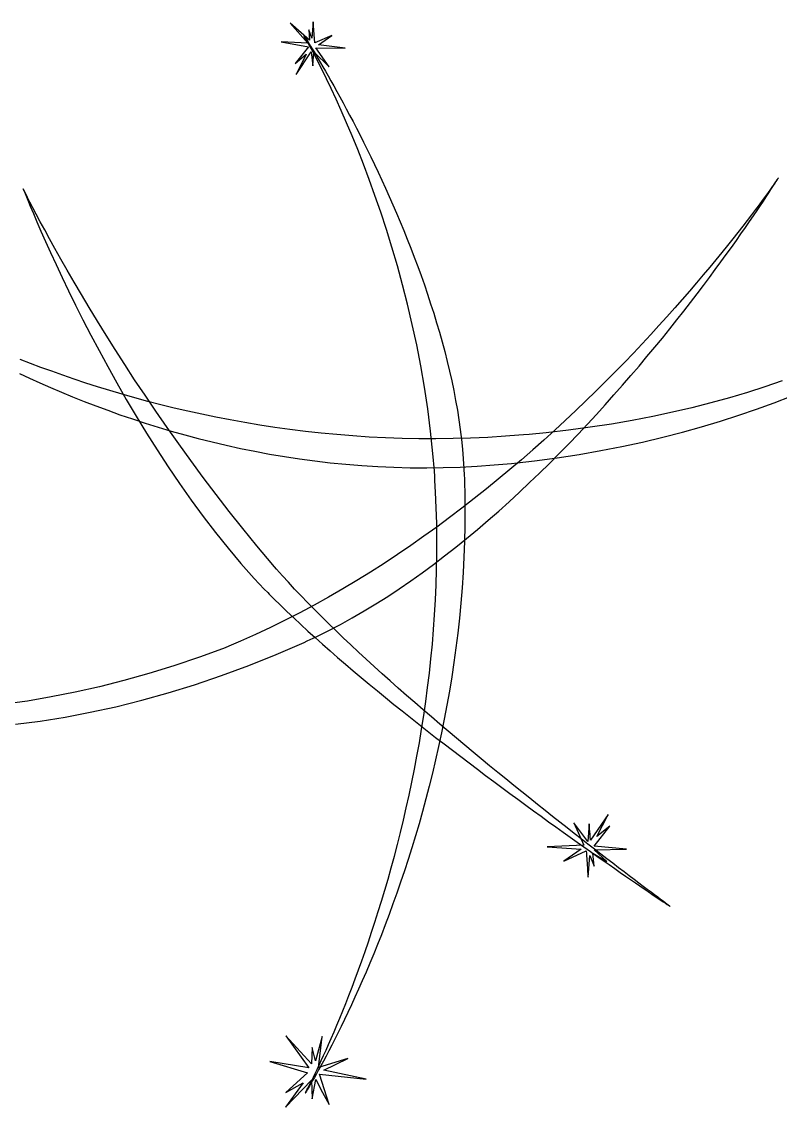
# Model space of a CAD drawing. Extents: x 0 to 4927, y 0 to 1434.
# Drawn here: x 887 to 1840, y 69 to 1434 of the extents above; entities that cross this region are included whole.
import ezdxf

# ---------------------------------------------------------------- set-up
doc = ezdxf.new("R2010")
doc.units = 0
doc.layers.get('0').update_dxf_attribs({"linetype": 'CONTINUOUS'})

msp = doc.modelspace()

# ---------------------------------------------------------------- linework, layer by layer
at = {"color": 0}
for p, q in [((1253.36, 1433.61), (1251.54, 1412.85)), ((1255.23, 1407.05), (1253.36, 1433.61)), ((1248.62, 1410.25), (1224.43, 1431.92)), ((1224.43, 1431.92), (1246.61, 1406.46)), ((1251.54, 1412.85), (1247.52, 1423.43)), ((1247.52, 1423.43), (1248.62, 1410.25)), ((1246.61, 1406.46), (1213.11, 1408.19)), ((1213.11, 1408.19), (1247.2, 1402.12)), ((1241.65, 1416.31), (1241.65, 1416.31)), ((1241.65, 1416.31), (1241.78, 1416.1)), ((1242.06, 1415.6), (1241.65, 1416.31)), ((1241.65, 1416.31), (1241.65, 1416.31)), ((1241.78, 1416.1), (1242.2, 1415.45)), ((1243.27, 1413.47), (1242.06, 1415.6)), ((1242.2, 1415.45), (1242.88, 1414.37)), ((1242.88, 1414.37), (1243.82, 1412.89)), ((1245.23, 1409.96), (1243.27, 1413.47)), ((1243.82, 1412.89), (1245.01, 1410.99)), ((1245.01, 1410.99), (1246.43, 1408.7)), ((1247.88, 1405.12), (1245.23, 1409.96)), ((1246.43, 1408.7), (1248.09, 1406.01)), ((1248.09, 1406.01), (1249.97, 1402.94)), ((1276.5, 1416.36), (1255.23, 1407.05)), ((1259.93, 1404.59), (1276.5, 1416.36)), ((1247.2, 1402.12), (1230.37, 1381.22)), ((1230.37, 1381.22), (1244.37, 1392.63)), ((1231.96, 1367.12), (1250.53, 1395.6)), ((1244.37, 1392.63), (1231.96, 1367.12)), ((1251.18, 1398.96), (1247.88, 1405.12)), ((1249.97, 1402.94), (1252.06, 1399.5)), ((1250.53, 1395.6), (1252.59, 1377.99)), ((1255.08, 1391.53), (1251.18, 1398.96)), ((1252.06, 1399.5), (1254.36, 1395.68)), ((1252.59, 1377.99), (1253.98, 1395.7)), ((1253.98, 1395.7), (1273.4, 1377.11)), ((1254.36, 1395.68), (1256.86, 1391.51)), ((1273.4, 1377.11), (1256.38, 1400.8)), ((1256.38, 1400.8), (1293.52, 1400.34)), ((1293.52, 1400.34), (1259.93, 1404.59)), ((1259.53, 1382.86), (1255.08, 1391.53)), ((1256.86, 1391.51), (1259.54, 1386.98)), ((1264.49, 1372.98), (1259.53, 1382.86)), ((1259.54, 1386.98), (1262.41, 1382.11)), ((1262.41, 1382.11), (1265.44, 1376.9)), ((1269.89, 1361.93), (1264.49, 1372.98)), ((1265.44, 1376.9), (1268.64, 1371.37)), ((1268.64, 1371.37), (1271.99, 1365.51)), ((1271.99, 1365.51), (1275.48, 1359.33)), ((1275.69, 1349.73), (1269.89, 1361.93)), ((1275.48, 1359.33), (1279.11, 1352.86)), ((1279.11, 1352.86), (1282.87, 1346.08)), ((1281.86, 1336.44), (1275.69, 1349.73)), ((1282.87, 1346.08), (1286.74, 1339.02)), ((1286.74, 1339.02), (1290.73, 1331.67)), ((1288.32, 1322.07), (1281.86, 1336.44)), ((1290.73, 1331.67), (1294.81, 1324.05)), ((1294.81, 1324.05), (1298.99, 1316.16)), ((1295.04, 1306.67), (1288.32, 1322.07)), ((1298.99, 1316.16), (1303.26, 1308.02)), ((1301.96, 1290.26), (1295.04, 1306.67)), ((1303.26, 1308.02), (1307.59, 1299.62)), ((1307.59, 1299.62), (1312, 1290.98)), ((1309.05, 1272.89), (1301.96, 1290.26)), ((1312, 1290.98), (1316.46, 1282.1)), ((1316.23, 1254.57), (1309.05, 1272.89)), ((1316.46, 1282.1), (1320.97, 1273)), ((1320.97, 1273), (1325.52, 1263.68)), ((1325.52, 1263.68), (1330.11, 1254.15)), ((1323.48, 1235.36), (1316.23, 1254.57)), ((1330.11, 1254.15), (1334.72, 1244.41)), ((1334.72, 1244.41), (1339.34, 1234.48)), ((1330.74, 1215.28), (1323.48, 1235.36)), ((1339.34, 1234.48), (1343.96, 1224.36)), ((1832.37, 1230.04), (1830.14, 1226.88)), ((1830.6, 1226.53), (1832.69, 1229.8)), ((1834.21, 1232.67), (1832.37, 1230.04)), ((1832.69, 1229.8), (1834.41, 1232.51)), ((1835.65, 1234.73), (1834.21, 1232.67)), ((1834.41, 1232.51), (1835.76, 1234.64)), ((1836.68, 1236.23), (1835.65, 1234.73)), ((1835.76, 1234.64), (1836.73, 1236.19)), ((1837.3, 1237.14), (1836.68, 1236.23)), ((1836.73, 1236.19), (1837.31, 1237.13)), ((1837.51, 1237.44), (1837.3, 1237.14)), ((1837.31, 1237.13), (1837.51, 1237.44)), ((1837.51, 1237.44), (1837.51, 1237.44)), ((1837.51, 1237.44), (1837.51, 1237.44)), ((889.088, 1223.53), (889.088, 1223.53)), ((889.088, 1223.53), (889.448, 1222.6)), ((889.427, 1222.83), (889.088, 1223.53)), ((889.088, 1223.53), (889.088, 1223.53)), ((890.446, 1220.77), (889.427, 1222.83)), ((889.448, 1222.6), (890.524, 1219.88)), ((892.136, 1217.39), (890.446, 1220.77)), ((890.524, 1219.88), (892.302, 1215.45)), ((894.489, 1212.73), (892.136, 1217.39)), ((892.302, 1215.45), (894.768, 1209.39)), ((1337.96, 1194.37), (1330.74, 1215.28)), ((1343.96, 1224.36), (1348.59, 1214.06)), ((1821.07, 1214.3), (1817.28, 1209.12)), ((1824.48, 1218.99), (1821.07, 1214.3)), ((1822.17, 1213.57), (1825.34, 1218.4)), ((1827.51, 1223.19), (1824.48, 1218.99)), ((1825.34, 1218.4), (1828.15, 1222.73)), ((1830.14, 1226.88), (1827.51, 1223.19)), ((1828.15, 1222.73), (1830.6, 1226.53)), ((897.498, 1206.85), (894.489, 1212.73)), ((894.768, 1209.39), (897.915, 1201.78)), ((901.153, 1199.79), (897.498, 1206.85)), ((897.915, 1201.78), (901.725, 1192.71)), ((1348.59, 1214.06), (1353.2, 1203.59)), ((1353.2, 1203.59), (1357.8, 1192.95)), ((1813.1, 1203.49), (1808.55, 1197.41)), ((1810.59, 1196.2), (1814.79, 1202.45)), ((1817.28, 1209.12), (1813.1, 1203.49)), ((1814.79, 1202.45), (1818.65, 1208.25)), ((1818.65, 1208.25), (1822.17, 1213.57)), ((905.45, 1191.6), (901.153, 1199.79)), ((901.725, 1192.71), (906.191, 1182.26)), ((910.385, 1182.31), (905.45, 1191.6)), ((1345.09, 1172.66), (1337.96, 1194.37)), ((1357.8, 1192.95), (1362.36, 1182.16)), ((1803.63, 1190.89), (1798.33, 1183.95)), ((1801.18, 1182.38), (1806.05, 1189.5)), ((1808.55, 1197.41), (1803.63, 1190.89)), ((1806.05, 1189.5), (1810.59, 1196.2)), ((906.191, 1182.26), (911.303, 1170.52)), ((915.945, 1171.99), (910.385, 1182.31)), ((1362.36, 1182.16), (1366.89, 1171.22)), ((1792.67, 1176.62), (1786.65, 1168.9)), ((1790.47, 1166.95), (1795.98, 1174.86)), ((1798.33, 1183.95), (1792.67, 1176.62)), ((1795.98, 1174.86), (1801.18, 1182.38)), ((911.303, 1170.52), (917.046, 1157.56)), ((922.122, 1160.67), (915.945, 1171.99)), ((928.917, 1148.4), (922.122, 1160.67)), ((1352.08, 1150.18), (1345.09, 1172.66)), ((1366.89, 1171.22), (1371.37, 1160.13)), ((1371.37, 1160.13), (1375.79, 1148.92)), ((1780.27, 1160.81), (1773.53, 1152.36)), ((1786.65, 1168.9), (1780.27, 1160.81)), ((1784.63, 1158.66), (1790.47, 1166.95)), ((917.046, 1157.56), (923.406, 1143.48)), ((936.315, 1135.23), (928.917, 1148.4)), ((1358.88, 1126.97), (1352.08, 1150.18)), ((1375.79, 1148.92), (1380.16, 1137.57)), ((1773.53, 1152.36), (1766.44, 1143.57)), ((1772.04, 1141.03), (1778.49, 1150.01)), ((1778.49, 1150.01), (1784.63, 1158.66)), ((923.406, 1143.48), (930.374, 1128.34)), ((944.312, 1121.21), (936.315, 1135.23)), ((1380.16, 1137.57), (1384.45, 1126.11)), ((1759.01, 1134.46), (1751.23, 1125.04)), ((1766.44, 1143.57), (1759.01, 1134.46)), ((1765.28, 1131.72), (1772.04, 1141.03)), ((930.374, 1128.34), (937.937, 1112.24)), ((952.899, 1106.37), (944.312, 1121.21)), ((1365.45, 1103.07), (1358.88, 1126.97)), ((1384.45, 1126.11), (1388.66, 1114.54)), ((1751.23, 1125.04), (1743.11, 1115.33)), ((1750.89, 1112.2), (1758.23, 1122.1)), ((1758.23, 1122.1), (1765.28, 1131.72)), ((937.937, 1112.24), (946.087, 1095.27)), ((962.071, 1090.77), (952.899, 1106.37)), ((1388.66, 1114.54), (1392.78, 1102.88)), ((1734.65, 1105.34), (1725.86, 1095.08)), ((1743.11, 1115.33), (1734.65, 1105.34)), ((1743.26, 1102.01), (1750.89, 1112.2)), ((946.087, 1095.27), (954.807, 1077.5)), ((1371.73, 1078.5), (1365.45, 1103.07)), ((1392.78, 1102.88), (1396.8, 1091.11)), ((1725.86, 1095.08), (1716.74, 1084.58)), ((1727.15, 1080.9), (1735.34, 1091.58)), ((1735.34, 1091.58), (1743.26, 1102.01)), ((971.818, 1074.46), (962.071, 1090.77)), ((1377.68, 1053.3), (1371.73, 1078.5)), ((1396.8, 1091.11), (1400.71, 1079.26)), ((1400.71, 1079.26), (1404.51, 1067.33)), ((1716.74, 1084.58), (1707.3, 1073.85)), ((1718.68, 1069.99), (1727.15, 1080.9)), ((954.807, 1077.5), (964.085, 1059.01)), ((982.137, 1057.47), (971.818, 1074.46)), ((1404.51, 1067.33), (1408.19, 1055.33)), ((1707.3, 1073.85), (1697.53, 1062.9)), ((1709.95, 1058.88), (1718.68, 1069.99)), ((964.085, 1059.01), (973.917, 1039.89)), ((993.017, 1039.86), (982.137, 1057.47)), ((1383.24, 1027.51), (1377.68, 1053.3)), ((1408.19, 1055.33), (1411.73, 1043.27)), ((1687.44, 1051.75), (1677.04, 1040.41)), ((1697.53, 1062.9), (1687.44, 1051.75)), ((1700.95, 1047.58), (1709.95, 1058.88)), ((973.917, 1039.89), (984.282, 1020.23)), ((1004.45, 1021.67), (993.017, 1039.86)), ((1411.73, 1043.27), (1415.13, 1031.15)), ((1677.04, 1040.41), (1666.33, 1028.91)), ((1691.69, 1036.1), (1700.95, 1047.58)), ((1388.37, 1001.16), (1383.24, 1027.51)), ((1415.13, 1031.15), (1418.39, 1018.99)), ((1666.33, 1028.91), (1655.3, 1017.25)), ((1672.42, 1012.7), (1682.18, 1024.47)), ((1682.18, 1024.47), (1691.69, 1036.1)), ((984.282, 1020.23), (995.172, 1000.1)), ((1016.44, 1002.95), (1004.45, 1021.67)), ((1418.39, 1018.99), (1421.48, 1006.79)), ((1655.3, 1017.25), (1643.98, 1005.45)), ((1662.42, 1000.8), (1672.42, 1012.7)), ((898.006, 1004.21), (885.176, 1009.21)), ((911.2, 999.222), (898.006, 1004.21)), ((924.747, 994.248), (911.2, 999.222)), ((995.172, 1000.1), (1006.58, 979.593)), ((1028.96, 983.742), (1016.44, 1002.95)), ((1393.02, 974.277), (1388.37, 1001.16)), ((1421.48, 1006.79), (1424.4, 994.551)), ((1643.98, 1005.45), (1632.35, 993.525)), ((1652.17, 988.79), (1662.42, 1000.8)), ((884.135, 991.609), (896.828, 985.689)), ((896.828, 985.689), (909.874, 979.777)), ((938.646, 989.309), (924.747, 994.248)), ((952.892, 984.409), (938.646, 989.309)), ((967.479, 979.562), (952.892, 984.409)), ((1042.02, 964.096), (1028.96, 983.742)), ((1424.4, 994.551), (1427.15, 982.292)), ((1427.15, 982.292), (1429.71, 970.019)), ((1632.35, 993.525), (1620.43, 981.495)), ((1641.69, 976.69), (1652.17, 988.79)), ((909.874, 979.777), (923.265, 973.885)), ((923.265, 973.885), (936.992, 968.033)), ((982.405, 974.778), (967.479, 979.562)), ((997.663, 970.072), (982.405, 974.778)), ((1013.24, 965.458), (997.663, 970.072)), ((1006.58, 979.593), (1018.48, 958.79)), ((1397.14, 946.901), (1393.02, 974.277)), ((1429.71, 970.019), (1432.08, 957.739)), ((1608.21, 969.37), (1595.71, 957.171)), ((1620.43, 981.495), (1608.21, 969.37)), ((1630.98, 964.516), (1641.69, 976.69)), ((1820.6, 974.845), (1798.52, 967.796)), ((1842.12, 982.186), (1820.6, 974.845)), ((936.992, 968.033), (951.057, 962.226)), ((951.057, 962.226), (965.447, 956.483)), ((965.447, 956.483), (980.161, 950.814)), ((1029.15, 960.938), (1013.24, 965.458)), ((1018.48, 958.79), (1030.88, 937.768)), ((1045.37, 956.532), (1029.15, 960.938)), ((1055.6, 944.055), (1042.02, 964.096)), ((1061.9, 952.25), (1045.37, 956.532)), ((1432.08, 957.739), (1434.25, 945.459)), ((1595.71, 957.171), (1582.91, 944.908)), ((1620.04, 952.285), (1630.98, 964.516)), ((1775.88, 961.055), (1752.66, 954.641)), ((1798.52, 967.796), (1775.88, 961.055)), ((1831.98, 954.775), (1853.3, 963.108)), ((980.161, 950.814), (995.197, 945.236)), ((995.197, 945.236), (1010.54, 939.761)), ((1069.71, 923.667), (1055.6, 944.055)), ((1078.75, 948.101), (1061.9, 952.25)), ((1095.89, 944.1), (1078.75, 948.101)), ((1113.33, 940.255), (1095.89, 944.1)), ((1400.68, 919.067), (1397.14, 946.901)), ((1434.25, 945.459), (1436.21, 933.185)), ((1582.91, 944.908), (1569.84, 932.6)), ((1608.88, 940.012), (1620.04, 952.285)), ((1704.51, 942.859), (1679.55, 937.521)), ((1728.88, 948.57), (1704.51, 942.859)), ((1752.66, 954.641), (1728.88, 948.57)), ((1787.66, 938.974), (1810.1, 946.725)), ((1810.1, 946.725), (1831.98, 954.775)), ((1010.54, 939.761), (1026.2, 934.406)), ((1026.2, 934.406), (1042.15, 929.178)), ((1030.88, 937.768), (1043.75, 916.619)), ((1042.15, 929.178), (1058.4, 924.098)), ((1131.07, 936.579), (1113.33, 940.255)), ((1149.09, 933.083), (1131.07, 936.579)), ((1167.39, 929.785), (1149.09, 933.083)), ((1185.98, 926.684), (1167.39, 929.785)), ((1436.21, 933.185), (1437.95, 920.93)), ((1569.84, 932.6), (1556.48, 920.26)), ((1585.92, 915.405), (1597.51, 927.714)), ((1597.51, 927.714), (1608.88, 940.012)), ((1627.86, 928.038), (1601.11, 923.929)), ((1654, 932.575), (1627.86, 928.038)), ((1679.55, 937.521), (1654, 932.575)), ((1741.06, 924.451), (1764.64, 931.545)), ((1764.64, 931.545), (1787.66, 938.974)), ((1043.75, 916.619), (1057.08, 895.417)), ((1058.4, 924.098), (1074.95, 919.177)), ((1084.32, 902.981), (1069.71, 923.667)), ((1074.95, 919.177), (1091.78, 914.425)), ((1091.78, 914.425), (1108.89, 909.86)), ((1204.84, 923.801), (1185.98, 926.684)), ((1223.96, 921.149), (1204.84, 923.801)), ((1243.35, 918.732), (1223.96, 921.149)), ((1263, 916.566), (1243.35, 918.732)), ((1282.9, 914.661), (1263, 916.566)), ((1303.06, 913.028), (1282.9, 914.661)), ((1403.59, 890.81), (1400.68, 919.067)), ((1437.95, 920.93), (1439.45, 908.696)), ((1517.21, 914.308), (1511.62, 913.828)), ((1524.36, 914.926), (1517.21, 914.308)), ((1545.79, 917.046), (1524.36, 914.926)), ((1556.48, 920.26), (1542.86, 907.902)), ((1573.76, 920.26), (1545.79, 917.046)), ((1601.11, 923.929), (1573.76, 920.26)), ((1574.13, 903.108), (1585.92, 915.405)), ((1692.14, 911.338), (1716.89, 917.709)), ((1716.89, 917.709), (1741.06, 924.451)), ((1099.45, 882.036), (1084.32, 902.981)), ((1108.89, 909.86), (1126.28, 905.492)), ((1126.28, 905.492), (1143.94, 901.34)), ((1143.94, 901.34), (1161.86, 897.41)), ((1323.45, 911.684), (1303.06, 913.028)), ((1344.09, 910.632), (1323.45, 911.684)), ((1364.96, 909.895), (1344.09, 910.632)), ((1386.06, 909.472), (1364.96, 909.895)), ((1407.38, 909.384), (1386.06, 909.472)), ((1428.93, 909.638), (1407.38, 909.384)), ((1450.69, 910.244), (1428.93, 909.638)), ((1439.45, 908.696), (1440.73, 896.493)), ((1472.66, 911.218), (1450.69, 910.244)), ((1494.83, 912.569), (1472.66, 911.218)), ((1511.62, 913.828), (1494.83, 912.569)), ((1542.86, 907.902), (1528.95, 895.548)), ((1562.14, 890.834), (1574.13, 903.108)), ((1640.85, 899.777), (1666.79, 905.355)), ((1666.79, 905.355), (1692.14, 911.338)), ((1057.08, 895.417), (1070.87, 874.254)), ((1161.86, 897.41), (1180.05, 893.724)), ((1180.05, 893.724), (1198.48, 890.291)), ((1198.48, 890.291), (1217.18, 887.127)), ((1217.18, 887.127), (1236.11, 884.245)), ((1405.35, 869.329), (1403.59, 890.81)), ((1440.73, 896.493), (1441.75, 884.333)), ((1528.95, 895.548), (1514.79, 883.207)), ((1549.95, 878.604), (1562.14, 890.834)), ((1559.42, 885.649), (1587.17, 889.903)), ((1587.17, 889.903), (1614.32, 894.62)), ((1614.32, 894.62), (1640.85, 899.777)), ((1070.87, 874.254), (1085.11, 853.207)), ((1115.06, 860.884), (1099.45, 882.036)), ((1236.11, 884.245), (1255.28, 881.655)), ((1255.28, 881.655), (1274.68, 879.373)), ((1274.68, 879.373), (1294.32, 877.418)), ((1294.32, 877.418), (1314.17, 875.796)), ((1314.17, 875.796), (1334.25, 874.522)), ((1334.25, 874.522), (1354.53, 873.615)), ((1354.53, 873.615), (1375.03, 873.083)), ((1395.72, 872.942), (1416.61, 873.203)), ((1416.61, 873.203), (1437.7, 873.887)), ((1437.7, 873.887), (1458.97, 874.998)), ((1441.75, 884.333), (1442.53, 872.215)), ((1458.97, 874.998), (1480.42, 876.558)), ((1480.42, 876.558), (1496.65, 878.015)), ((1496.65, 878.015), (1502.05, 878.572)), ((1514.79, 883.207), (1500.35, 870.899)), ((1502.05, 878.572), (1509.3, 879.323)), ((1509.3, 879.323), (1531.04, 881.863)), ((1531.04, 881.863), (1559.42, 885.649)), ((1537.56, 866.429), (1549.95, 878.604)), ((1131.17, 839.572), (1115.06, 860.884)), ((1375.03, 873.083), (1395.72, 872.942)), ((1405.82, 862.161), (1405.35, 869.329)), ((1406.14, 857.201), (1405.82, 862.161)), ((1442.53, 872.215), (1442.94, 863.17)), ((1442.94, 863.17), (1443.04, 860.153)), ((1443.04, 860.153), (1443.2, 855.109)), ((1500.35, 870.899), (1485.66, 858.636)), ((1524.99, 854.329), (1537.56, 866.429)), ((1085.11, 853.207), (1099.77, 832.362)), ((1406.96, 842.313), (1406.14, 857.201)), ((1443.2, 855.109), (1443.55, 839.964)), ((1470.71, 846.437), (1455.5, 834.312)), ((1485.66, 858.636), (1470.71, 846.437)), ((1512.25, 842.324), (1524.99, 854.329)), ((1099.77, 832.362), (1114.86, 811.805)), ((1147.76, 818.145), (1131.17, 839.572)), ((1407.78, 822.579), (1406.96, 842.313)), ((1455.5, 834.312), (1440.05, 822.283)), ((1443.55, 839.964), (1443.73, 819.912)), ((1499.32, 830.421), (1512.25, 842.324)), ((1408.31, 802.968), (1407.78, 822.579)), ((1440.05, 822.283), (1424.35, 810.359)), ((1443.73, 819.912), (1443.59, 800.008)), ((1472.94, 807.014), (1486.21, 818.646)), ((1486.21, 818.646), (1499.32, 830.421)), ((1114.86, 811.805), (1130.35, 791.612)), ((1164.83, 796.646), (1147.76, 818.145)), ((1424.35, 810.359), (1408.41, 798.558)), ((1459.51, 795.539), (1472.94, 807.014)), ((1130.35, 791.612), (1146.23, 771.874)), ((1182.37, 775.127), (1164.83, 796.646)), ((1408.41, 798.558), (1392.22, 786.899)), ((1408.54, 783.481), (1408.31, 802.968)), ((1443.59, 800.008), (1443.16, 780.256)), ((1445.92, 784.236), (1459.51, 795.539)), ((1392.22, 786.899), (1375.81, 775.395)), ((1408.5, 764.127), (1408.54, 783.481)), ((1432.17, 773.123), (1445.92, 784.236)), ((1443.16, 780.256), (1442.43, 760.659)), ((1146.23, 771.874), (1162.5, 752.669)), ((1195.83, 758.973), (1182.37, 775.127)), ((1359.15, 764.06), (1342.28, 752.909)), ((1375.81, 775.395), (1359.15, 764.06)), ((1408.18, 744.915), (1408.5, 764.127)), ((1418.27, 762.222), (1432.17, 773.123)), ((1162.5, 752.669), (1179.14, 734.081)), ((1200.37, 753.629), (1195.83, 758.973)), ((1202.09, 751.604), (1200.37, 753.629)), ((1207.31, 745.571), (1202.09, 751.604)), ((1342.28, 752.909), (1325.17, 741.959)), ((1390.05, 741.101), (1404.23, 751.54)), ((1404.23, 751.54), (1418.27, 762.222)), ((1442.43, 760.659), (1441.41, 741.225)), ((1214.54, 737.387), (1207.31, 745.571)), ((1222.06, 729.086), (1214.54, 737.387)), ((1325.17, 741.959), (1307.85, 731.227)), ((1375.74, 730.92), (1390.05, 741.101)), ((1407.6, 725.847), (1408.18, 744.915)), ((1441.41, 741.225), (1440.13, 721.96)), ((1179.14, 734.081), (1191.81, 720.598)), ((1229.85, 720.676), (1222.06, 729.086)), ((1307.85, 731.227), (1290.31, 720.725)), ((1361.3, 721.014), (1375.74, 730.92)), ((1406.76, 706.931), (1407.6, 725.847)), ((1191.81, 720.598), (1196.14, 716.192)), ((1196.14, 716.192), (1198.07, 714.216)), ((1198.07, 714.216), (1203.94, 708.325)), ((1237.9, 712.167), (1229.85, 720.676)), ((1246.19, 703.562), (1237.9, 712.167)), ((1272.56, 710.47), (1254.59, 700.479)), ((1290.31, 720.725), (1272.56, 710.47)), ((1332.04, 702.088), (1346.73, 711.398)), ((1346.73, 711.398), (1361.3, 721.014)), ((1440.13, 721.96), (1438.57, 702.867)), ((1203.94, 708.325), (1211.99, 700.373)), ((1211.99, 700.373), (1220.28, 692.348)), ((1254.59, 700.479), (1236.43, 690.764)), ((1254.72, 694.877), (1246.19, 703.562)), ((1317.23, 693.102), (1332.04, 702.088)), ((1405.68, 688.174), (1406.76, 706.931)), ((1438.57, 702.867), (1436.77, 683.955)), ((1236.43, 690.764), (1218.05, 681.344)), ((1220.28, 692.348), (1228.8, 684.255)), ((1228.8, 684.255), (1237.52, 676.095)), ((1263.47, 686.11), (1254.72, 694.877)), ((1272.42, 677.277), (1263.47, 686.11)), ((1287.3, 676.169), (1302.32, 684.456)), ((1302.32, 684.456), (1317.23, 693.102)), ((1404.37, 669.583), (1405.68, 688.174)), ((1436.77, 683.955), (1434.72, 665.226)), ((1199.48, 672.232), (1180.71, 663.444)), ((1218.05, 681.344), (1199.48, 672.232)), ((1237.52, 676.095), (1246.45, 667.882)), ((1272.18, 668.256), (1287.3, 676.169)), ((1281.56, 668.383), (1272.42, 677.277)), ((1402.83, 651.164), (1404.37, 669.583)), ((1161.75, 654.999), (1147.41, 648.882)), ((1180.71, 663.444), (1161.75, 654.999)), ((1241.65, 653.613), (1245.5, 655.345)), ((1245.5, 655.345), (1256.96, 660.728)), ((1246.45, 667.882), (1255.57, 659.62)), ((1255.57, 659.62), (1264.86, 651.316)), ((1256.96, 660.728), (1272.18, 668.256)), ((1290.88, 659.437), (1281.56, 668.383)), ((1300.37, 650.448), (1290.88, 659.437)), ((1434.72, 665.226), (1432.44, 646.691)), ((1134.57, 643.83), (1110.29, 635.014)), ((1142.61, 646.906), (1134.57, 643.83)), ((1147.41, 648.882), (1142.61, 646.906)), ((1206.72, 638.45), (1232.97, 649.707)), ((1232.97, 649.707), (1241.65, 653.613)), ((1264.86, 651.316), (1274.32, 642.976)), ((1274.32, 642.976), (1283.93, 634.605)), ((1310.02, 641.421), (1300.37, 650.448)), ((1319.81, 632.368), (1310.02, 641.421)), ((1401.07, 632.922), (1402.83, 651.164)), ((1432.44, 646.691), (1429.93, 628.354)), ((1110.29, 635.014), (1078.34, 624.184)), ((1172.17, 624.547), (1206.72, 638.45)), ((1283.93, 634.605), (1293.69, 626.212)), ((1329.72, 623.291), (1319.81, 632.368)), ((1399.11, 614.863), (1401.07, 632.922)), ((1429.93, 628.354), (1427.21, 610.214)), ((1046.76, 614.384), (1015.56, 605.592)), ((1078.34, 624.184), (1046.76, 614.384)), ((1138.01, 611.868), (1172.17, 624.547)), ((1293.69, 626.212), (1303.58, 617.802)), ((1303.58, 617.802), (1313.58, 609.385)), ((1339.75, 614.204), (1329.72, 623.291)), ((1349.88, 605.116), (1339.75, 614.204)), ((1396.95, 596.999), (1399.11, 614.863)), ((1015.56, 605.592), (984.726, 597.782)), ((1070.88, 590.056), (1104.25, 600.382)), ((1104.25, 600.382), (1138.01, 611.868)), ((1313.58, 609.385), (1323.69, 600.96)), ((1323.69, 600.96), (1333.89, 592.543)), ((1360.1, 596.029), (1349.88, 605.116)), ((1427.21, 610.214), (1424.29, 592.286)), ((954.278, 590.917), (924.221, 584.976)), ((984.726, 597.782), (954.278, 590.917)), ((1037.92, 580.856), (1070.88, 590.056)), ((1333.89, 592.543), (1344.18, 584.136)), ((1370.39, 586.952), (1360.1, 596.029)), ((1380.75, 577.896), (1370.39, 586.952)), ((1394.6, 579.328), (1396.95, 596.999)), ((1424.29, 592.286), (1421.18, 574.573)), ((894.553, 579.931), (865.283, 575.751)), ((924.221, 584.976), (894.553, 579.931)), ((1005.37, 572.749), (1037.92, 580.856)), ((1344.18, 584.136), (1354.54, 575.744)), ((1354.54, 575.744), (1364.95, 567.376)), ((1391.16, 568.872), (1380.75, 577.896)), ((1392.07, 561.862), (1394.6, 579.328)), ((1421.18, 574.573), (1417.88, 557.078)), ((910.223, 554.68), (941.515, 559.696)), ((941.515, 559.696), (973.233, 565.707)), ((973.233, 565.707), (1005.37, 572.749)), ((1364.95, 567.376), (1375.41, 559.04)), ((1389.37, 544.604), (1392.07, 561.862)), ((1401.6, 559.88), (1391.16, 568.872)), ((1412.07, 550.933), (1401.6, 559.88)), ((879.362, 550.626), (910.223, 554.68)), ((1375.41, 559.04), (1385.91, 550.736)), ((1385.91, 550.736), (1396.43, 542.477)), ((1422.56, 542.04), (1412.07, 550.933)), ((1417.88, 557.078), (1414.41, 539.806)), ((1386.52, 527.562), (1389.37, 544.604)), ((1396.43, 542.477), (1406.95, 534.268)), ((1406.95, 534.268), (1417.48, 526.119)), ((1414.41, 539.806), (1410.78, 522.767)), ((1433.03, 533.206), (1422.56, 542.04)), ((1443.5, 524.443), (1433.03, 533.206)), ((1383.51, 510.745), (1386.52, 527.562)), ((1410.78, 522.767), (1406.99, 505.964)), ((1417.48, 526.119), (1428, 518.029)), ((1453.93, 515.754), (1443.5, 524.443)), ((1380.36, 494.153), (1383.51, 510.745)), ((1406.99, 505.964), (1403.07, 489.409)), ((1428, 518.029), (1438.49, 510.007)), ((1438.49, 510.007), (1448.94, 502.066)), ((1464.32, 507.15), (1453.93, 515.754)), ((1474.66, 498.637), (1464.32, 507.15)), ((1377.08, 477.799), (1380.36, 494.153)), ((1448.94, 502.066), (1459.35, 494.203)), ((1459.35, 494.203), (1469.69, 486.431)), ((1484.94, 490.227), (1474.66, 498.637)), ((1373.67, 461.684), (1377.08, 477.799)), ((1403.07, 489.409), (1399.01, 473.096)), ((1469.69, 486.431), (1479.96, 478.758)), ((1479.96, 478.758), (1490.15, 471.184)), ((1495.13, 481.926), (1484.94, 490.227)), ((1505.23, 473.742), (1495.13, 481.926)), ((1399.01, 473.096), (1394.83, 457.038)), ((1490.15, 471.184), (1500.24, 463.719)), ((1515.23, 465.681), (1505.23, 473.742)), ((1525.1, 457.754), (1515.23, 465.681)), ((1370.15, 445.819), (1373.67, 461.684)), ((1394.83, 457.038), (1390.53, 441.24)), ((1500.24, 463.719), (1510.23, 456.371)), ((1510.23, 456.371), (1520.09, 449.143)), ((1534.84, 449.968), (1525.1, 457.754)), ((1366.53, 430.209), (1370.15, 445.819)), ((1390.53, 441.24), (1386.14, 425.708)), ((1520.09, 449.143), (1529.82, 442.048)), ((1529.82, 442.048), (1539.41, 435.084)), ((1544.44, 442.33), (1534.84, 449.968)), ((1553.88, 434.852), (1544.44, 442.33)), ((1623.62, 437.388), (1601.56, 404.887)), ((1609.34, 409.79), (1623.62, 437.388)), ((1362.81, 414.86), (1366.53, 430.209)), ((1386.14, 425.708), (1381.65, 410.443)), ((1539.41, 435.084), (1548.85, 428.265)), ((1548.85, 428.265), (1558.11, 421.594)), ((1563.15, 427.535), (1553.88, 434.852)), ((1572.23, 420.395), (1563.15, 427.535)), ((1598.04, 403.394), (1580.67, 426.946)), ((1580.67, 426.946), (1593.25, 398.918)), ((1599.85, 425.559), (1598.04, 403.394)), ((1599.89, 425.09), (1599.85, 425.559)), ((1599.85, 425.559), (1599.85, 425.559)), ((1600, 423.767), (1599.89, 425.09)), ((1600.17, 421.718), (1600, 423.767)), ((1359.01, 399.775), (1362.81, 414.86)), ((1381.65, 410.443), (1377.09, 395.457)), ((1558.11, 421.594), (1567.2, 415.078)), ((1567.2, 415.078), (1576.09, 408.725)), ((1581.12, 413.434), (1572.23, 420.395)), ((1589.8, 406.665), (1581.12, 413.434)), ((1600.38, 419.061), (1600.17, 421.718)), ((1600.64, 415.925), (1600.38, 419.061)), ((1600.93, 412.432), (1600.64, 415.925)), ((1601.24, 408.711), (1600.93, 412.432)), ((1605.98, 397.665), (1625.85, 422.578)), ((1625.85, 422.578), (1609.34, 409.79)), ((1355.13, 384.962), (1359.01, 399.775)), ((1593.25, 398.918), (1546.85, 396.801)), ((1546.85, 396.801), (1589.84, 393.696)), ((1576.09, 408.725), (1584.78, 402.537)), ((1584.78, 402.537), (1593.26, 396.529)), ((1598.25, 400.092), (1589.8, 406.665)), ((1593.26, 396.529), (1601.51, 390.698)), ((1606.47, 393.725), (1598.25, 400.092)), ((1601.48, 405.843), (1601.24, 408.711)), ((1601.56, 404.887), (1601.48, 405.843)), ((1646.53, 393.696), (1605.98, 397.665)), ((1351.18, 370.434), (1355.13, 384.962)), ((1377.09, 395.457), (1372.45, 380.757)), ((1589.84, 393.696), (1568.1, 378.456)), ((1568.1, 378.456), (1596.02, 391.672)), ((1596.02, 391.672), (1596.04, 391.414)), ((1596.04, 391.414), (1596.11, 390.631)), ((1596.11, 390.631), (1596.24, 389.086)), ((1596.24, 389.086), (1596.39, 387.11)), ((1596.39, 387.11), (1596.56, 384.785)), ((1596.56, 384.785), (1596.75, 382.192)), ((1596.75, 382.192), (1596.94, 379.405)), ((1598.36, 358.528), (1600.7, 385.597)), ((1600.7, 385.597), (1606.25, 372.17)), ((1601.51, 390.698), (1609.52, 385.057)), ((1606.25, 372.17), (1604.24, 388.775)), ((1604.24, 388.775), (1621.92, 378.421)), ((1606.25, 392.952), (1646.53, 393.696)), ((1621.92, 378.421), (1606.25, 392.952)), ((1614.44, 387.572), (1606.47, 393.725)), ((1609.52, 385.057), (1617.28, 379.61)), ((1622.15, 381.639), (1614.44, 387.572)), ((1347.17, 356.189), (1351.18, 370.434)), ((1372.45, 380.757), (1367.75, 366.342)), ((1596.94, 379.405), (1597.14, 376.509)), ((1597.14, 376.509), (1597.35, 373.585)), ((1597.35, 373.585), (1597.54, 370.702)), ((1597.54, 370.702), (1597.73, 367.947)), ((1617.28, 379.61), (1624.78, 374.368)), ((1629.58, 375.934), (1622.15, 381.639)), ((1624.78, 374.368), (1632, 369.33)), ((1636.73, 370.47), (1629.58, 375.934)), ((1632, 369.33), (1638.94, 364.508)), ((1643.57, 365.252), (1636.73, 370.47)), ((1343.12, 342.237), (1347.17, 356.189)), ((1367.75, 366.342), (1363, 352.218)), ((1597.73, 367.947), (1597.9, 365.404)), ((1597.9, 365.404), (1598.05, 363.139)), ((1598.05, 363.139), (1598.18, 361.241)), ((1598.18, 361.241), (1598.28, 359.787)), ((1598.28, 359.787), (1598.34, 358.856)), ((1598.34, 358.856), (1598.36, 358.528)), ((1598.36, 358.528), (1598.36, 358.528)), ((1638.94, 364.508), (1645.58, 359.907)), ((1650.1, 360.285), (1643.57, 365.252)), ((1645.58, 359.907), (1651.9, 355.533)), ((1656.3, 355.582), (1650.1, 360.285)), ((1651.9, 355.533), (1657.91, 351.394)), ((1662.16, 351.149), (1656.3, 355.582)), ((1339.03, 328.584), (1343.12, 342.237)), ((1363, 352.218), (1358.21, 338.396)), ((1657.91, 351.394), (1663.58, 347.497)), ((1667.67, 346.993), (1662.16, 351.149)), ((1663.58, 347.497), (1668.91, 343.847)), ((1672.82, 343.123), (1667.67, 346.993)), ((1668.91, 343.847), (1673.88, 340.45)), ((1677.58, 339.549), (1672.82, 343.123)), ((1334.91, 315.234), (1339.03, 328.584)), ((1358.21, 338.396), (1353.38, 324.879)), ((1673.88, 340.45), (1678.47, 337.315)), ((1681.95, 336.276), (1677.58, 339.549)), ((1678.47, 337.315), (1682.69, 334.447)), ((1685.92, 333.313), (1681.95, 336.276)), ((1682.69, 334.447), (1686.52, 331.852)), ((1689.47, 330.668), (1685.92, 333.313)), ((1686.52, 331.852), (1689.93, 329.539)), ((1692.59, 328.352), (1689.47, 330.668)), ((1689.93, 329.539), (1692.93, 327.511)), ((1695.26, 326.368), (1692.59, 328.352)), ((1692.93, 327.511), (1695.51, 325.779)), ((1330.77, 302.198), (1334.91, 315.234)), ((1353.38, 324.879), (1348.54, 311.674)), ((1697.48, 324.728), (1695.26, 326.368)), ((1695.51, 325.779), (1697.64, 324.346)), ((1699.22, 323.437), (1697.48, 324.728)), ((1697.64, 324.346), (1699.32, 323.22)), ((1700.49, 322.505), (1699.22, 323.437)), ((1699.32, 323.22), (1700.53, 322.409)), ((1701.26, 321.94), (1700.49, 322.505)), ((1700.53, 322.409), (1701.27, 321.917)), ((1701.52, 321.75), (1701.26, 321.94)), ((1701.27, 321.917), (1701.52, 321.75)), ((1701.52, 321.75), (1701.52, 321.75)), ((1701.52, 321.75), (1701.52, 321.75)), ((1326.61, 289.479), (1330.77, 302.198)), ((1348.54, 311.674), (1343.68, 298.785)), ((1322.46, 277.085), (1326.61, 289.479)), ((1343.68, 298.785), (1338.83, 286.217)), ((1318.31, 265.021), (1322.46, 277.085)), ((1333.99, 273.977), (1329.16, 262.071)), ((1338.83, 286.217), (1333.99, 273.977)), ((1314.19, 253.294), (1318.31, 265.021)), ((1329.16, 262.071), (1324.37, 250.505)), ((1310.08, 241.91), (1314.19, 253.294)), ((1324.37, 250.505), (1319.61, 239.284)), ((1306.02, 230.878), (1310.08, 241.91)), ((1319.61, 239.284), (1314.91, 228.414)), ((1298.02, 209.885), (1301.99, 220.2)), ((1301.99, 220.2), (1306.02, 230.878)), ((1314.91, 228.414), (1310.27, 217.9)), ((1294.12, 199.938), (1298.02, 209.885)), ((1305.69, 207.748), (1301.2, 197.963)), ((1310.27, 217.9), (1305.69, 207.748)), ((1290.29, 190.368), (1294.12, 199.938)), ((1301.2, 197.963), (1296.8, 188.553)), ((1282.89, 172.376), (1286.54, 181.177)), ((1286.54, 181.177), (1290.29, 190.368)), ((1292.5, 179.521), (1288.31, 170.875)), ((1296.8, 188.553), (1292.5, 179.521)), ((1275.89, 155.962), (1279.33, 163.969)), ((1279.33, 163.969), (1282.89, 172.376)), ((1288.31, 170.875), (1284.24, 162.62)), ((1251.27, 124.085), (1218.83, 159.031)), ((1218.83, 159.031), (1247.89, 118.915)), ((1264.65, 158.14), (1256.27, 127.83)), ((1259.89, 119.407), (1264.65, 158.14)), ((1272.56, 148.362), (1275.89, 155.962)), ((1280.3, 154.759), (1276.51, 147.303)), ((1284.24, 162.62), (1280.3, 154.759)), ((1251.81, 144.589), (1251.27, 124.085)), ((1256.27, 127.83), (1251.81, 144.589)), ((1266.31, 134.41), (1269.37, 141.176)), ((1269.37, 141.176), (1272.56, 148.362)), ((1272.86, 140.252), (1269.38, 133.617)), ((1276.51, 147.303), (1272.86, 140.252)), ((1247.89, 118.915), (1198.68, 126.759)), ((1198.68, 126.759), (1246.24, 112.793)), ((1296.74, 130.682), (1259.89, 119.407)), ((1260.65, 122.162), (1263.4, 128.069)), ((1266.07, 127.4), (1262.94, 121.608)), ((1263.4, 128.069), (1266.31, 134.41)), ((1269.38, 133.617), (1266.07, 127.4)), ((1266.43, 115.883), (1296.74, 130.682)), ((1246.24, 112.793), (1218.65, 88.0692)), ((1253.43, 107.097), (1255.65, 111.669)), ((1257.27, 111.322), (1254.75, 106.839)), ((1255.65, 111.669), (1258.06, 116.694)), ((1260.01, 116.247), (1257.27, 111.322)), ((1258.06, 116.694), (1260.65, 122.162)), ((1262.94, 121.608), (1260.01, 116.247)), ((1273.21, 72.9135), (1261.04, 111.142)), ((1261.04, 111.142), (1319.74, 104.829)), ((1319.74, 104.829), (1266.43, 115.883)), ((1218.47, 69.3469), (1251.27, 103.58)), ((1240.55, 99.8954), (1218.47, 69.3469)), ((1218.65, 88.0692), (1240.55, 99.8954)), ((1246.57, 93.453), (1247.96, 96.1542)), ((1248.56, 96.0988), (1246.98, 93.4406)), ((1247.96, 96.1542), (1249.57, 99.3331)), ((1250.38, 99.2216), (1248.56, 96.0988)), ((1249.57, 99.3331), (1251.4, 102.984)), ((1252.45, 102.803), (1250.38, 99.2216)), ((1251.27, 103.58), (1251.9, 79.8999)), ((1251.4, 102.984), (1253.43, 107.097)), ((1251.9, 79.8999), (1256.45, 104.294)), ((1254.75, 106.839), (1252.45, 102.803)), ((1256.45, 104.294), (1264.97, 87.8787)), ((1243.43, 87.57), (1243.28, 87.3206)), ((1243.28, 87.3206), (1243.41, 87.5425)), ((1243.28, 87.3206), (1243.28, 87.3206)), ((1243.28, 87.3206), (1243.28, 87.3206)), ((1243.41, 87.5425), (1243.82, 88.2731)), ((1243.89, 88.3116), (1243.43, 87.57)), ((1243.82, 88.2731), (1244.49, 89.505)), ((1244.64, 89.5406), (1243.89, 88.3116)), ((1244.49, 89.505), (1245.41, 91.2343)), ((1245.68, 91.2523), (1244.64, 89.5406)), ((1245.41, 91.2343), (1246.57, 93.453)), ((1246.98, 93.4406), (1245.68, 91.2523)), ((1264.97, 87.8787), (1273.21, 72.9135))]:
    msp.add_line(p, q, dxfattribs=at)

doc.saveas('drawing.dxf')
